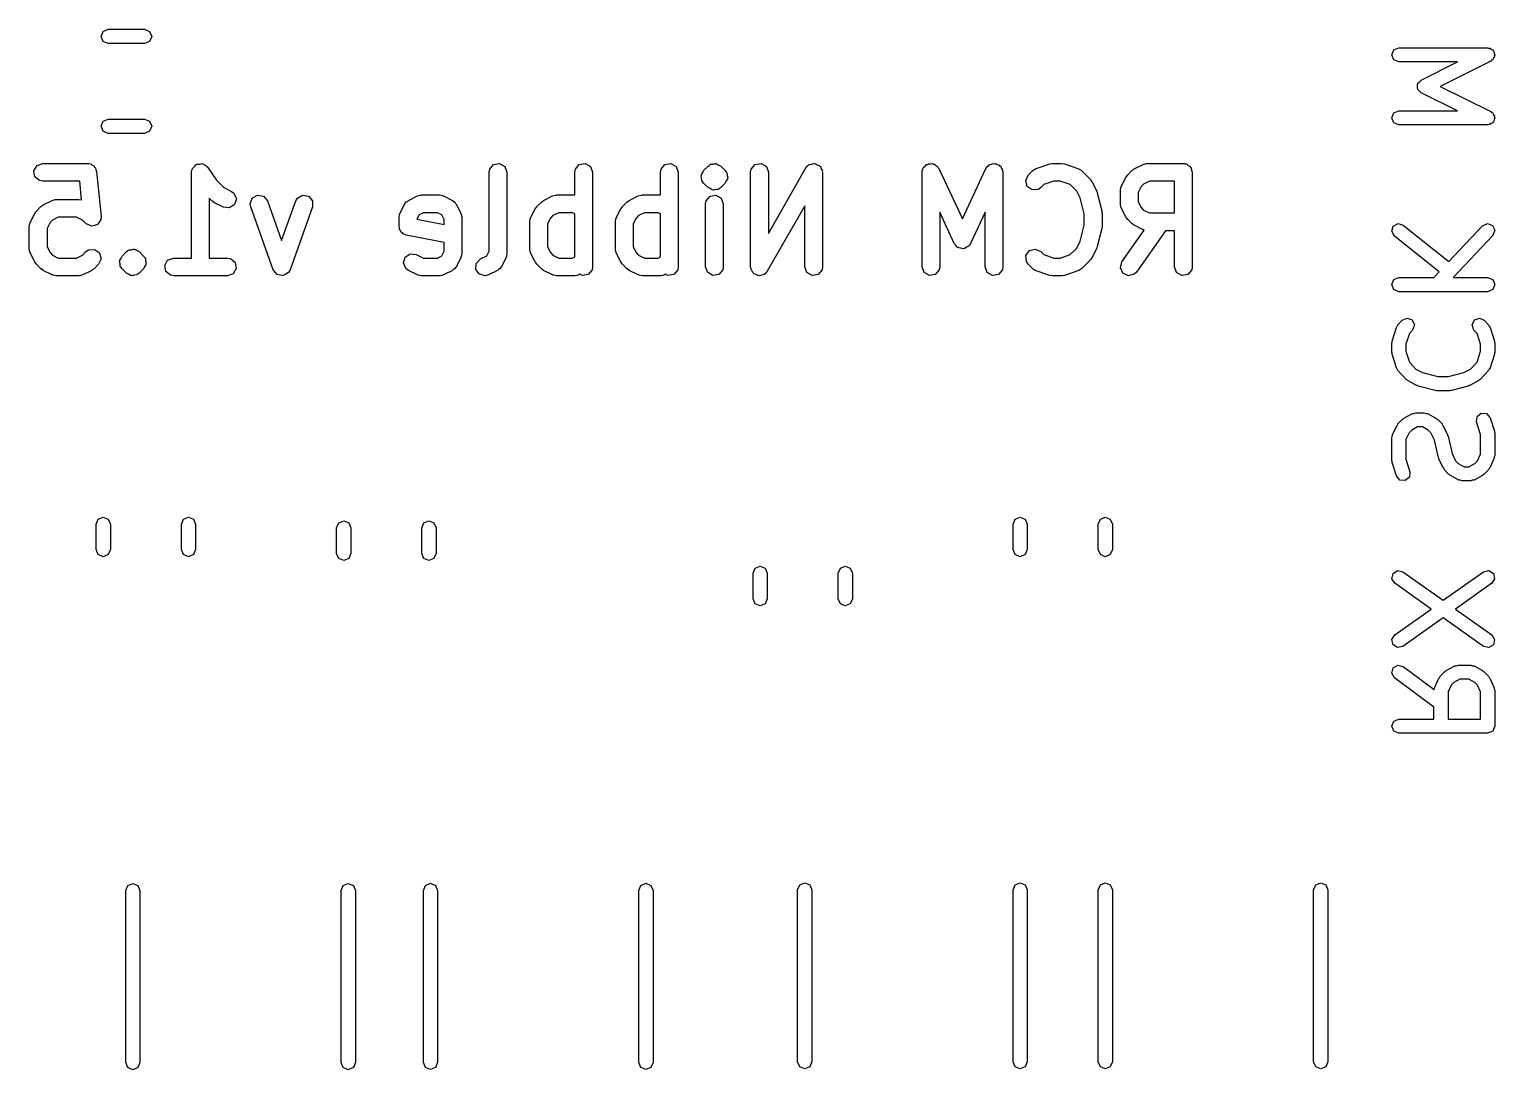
# Model space of a CAD drawing. Extents: x 128.4 to 153, y -58.4 to -34.5.
# Drawn here: x 140.66 to 153.04, y -55.78 to -46.98 of the extents above; entities that cross this region are included whole.
import ezdxf

# ---------------------------------------------------------------- set-up
doc = ezdxf.new("R2010")
doc.units = 0
doc.layers.add('BLACK', color=7, linetype='CONTINUOUS')

msp = doc.modelspace()

# ---------------------------------------------------------------- linework, layer by layer
at = {"layer": 'BLACK', "linetype": 'CONTINUOUS'}
for p, q in [((141.264, -47.0434), (141.282, -47.001)), ((141.282, -47.0858), (141.264, -47.0434)), ((141.282, -47.001), (141.324, -46.9834)), ((141.324, -46.9834), (141.632, -46.9834)), ((141.632, -46.9834), (141.674, -47.001)), ((141.674, -47.001), (141.692, -47.0434)), ((141.692, -47.0434), (141.674, -47.0858)), ((141.324, -47.1034), (141.282, -47.0858)), ((141.632, -47.1034), (141.324, -47.1034)), ((141.674, -47.0858), (141.632, -47.1034)), ((152.17, -47.1992), (152.188, -47.1568)), ((152.188, -47.1568), (152.23, -47.1392)), ((152.23, -47.1392), (152.98, -47.1392)), ((152.98, -47.1392), (152.989, -47.143)), ((152.989, -47.143), (152.999, -47.1423)), ((152.999, -47.1423), (153.01, -47.1515)), ((153.01, -47.1515), (153.023, -47.1568)), ((153.023, -47.1568), (153.026, -47.166)), ((153.026, -47.166), (153.034, -47.1725)), ((153.034, -47.1725), (153.035, -47.1864)), ((152.188, -47.2416), (152.17, -47.1992)), ((152.23, -47.2592), (152.188, -47.2416)), ((152.725, -47.2592), (152.23, -47.2592)), ((152.418, -47.4122), (152.725, -47.2592)), ((153.007, -47.2529), (152.579, -47.4659)), ((153.013, -47.2454), (153.007, -47.2529)), ((153.023, -47.2416), (153.013, -47.2454)), ((153.028, -47.2288), (153.023, -47.2416)), ((153.037, -47.2183), (153.028, -47.2288)), ((153.035, -47.1864), (153.04, -47.1992)), ((153.04, -47.1992), (153.036, -47.2084)), ((153.036, -47.2084), (153.037, -47.2183)), ((152.405, -47.4266), (152.418, -47.4122)), ((152.388, -47.4468), (152.39, -47.4435)), ((152.389, -47.4659), (152.388, -47.4468)), ((152.388, -47.485), (152.389, -47.4659)), ((152.39, -47.4883), (152.388, -47.485)), ((152.39, -47.4435), (152.391, -47.4391)), ((152.391, -47.4926), (152.39, -47.4883)), ((152.391, -47.4391), (152.405, -47.4266)), ((152.405, -47.5052), (152.391, -47.4926)), ((152.418, -47.5196), (152.405, -47.5052)), ((152.725, -47.6725), (152.418, -47.5196)), ((152.579, -47.4659), (153.007, -47.6788)), ((141.264, -47.8034), (141.282, -47.761)), ((141.282, -47.761), (141.324, -47.7434)), ((141.324, -47.7434), (141.632, -47.7434)), ((141.632, -47.7434), (141.674, -47.761)), ((141.674, -47.761), (141.692, -47.8034)), ((152.17, -47.7325), (152.188, -47.6901)), ((152.188, -47.775), (152.17, -47.7325)), ((152.188, -47.6901), (152.23, -47.6725)), ((152.23, -47.7925), (152.188, -47.775)), ((152.23, -47.6725), (152.725, -47.6725)), ((152.98, -47.7925), (152.23, -47.7925)), ((152.989, -47.7887), (152.98, -47.7925)), ((152.999, -47.7894), (152.989, -47.7887)), ((153.01, -47.7803), (152.999, -47.7894)), ((153.007, -47.6788), (153.013, -47.6863)), ((153.023, -47.775), (153.01, -47.7803)), ((153.013, -47.6863), (153.023, -47.6901)), ((153.023, -47.6901), (153.028, -47.703)), ((153.026, -47.7658), (153.023, -47.775)), ((153.034, -47.7593), (153.026, -47.7658)), ((153.028, -47.703), (153.037, -47.7135)), ((153.035, -47.7454), (153.034, -47.7593)), ((153.04, -47.7325), (153.035, -47.7454)), ((153.037, -47.7135), (153.036, -47.7234)), ((153.036, -47.7234), (153.04, -47.7325)), ((141.282, -47.8458), (141.264, -47.8034)), ((141.324, -47.8634), (141.282, -47.8458)), ((141.632, -47.8634), (141.324, -47.8634)), ((141.674, -47.8458), (141.632, -47.8634)), ((141.692, -47.8034), (141.674, -47.8458)), ((140.697, -48.1795), (140.723, -48.135)), ((140.723, -48.135), (140.771, -48.1175)), ((140.771, -48.1175), (141.152, -48.1175)), ((141.152, -48.1175), (141.156, -48.1182)), ((141.156, -48.1182), (141.158, -48.1177)), ((141.158, -48.1177), (141.16, -48.119)), ((141.16, -48.119), (141.178, -48.122)), ((141.178, -48.122), (141.19, -48.1323)), ((141.19, -48.1323), (141.204, -48.1388)), ((141.204, -48.1388), (141.209, -48.1483)), ((141.209, -48.1483), (141.217, -48.155)), ((141.217, -48.155), (141.22, -48.1707)), ((142.034, -48.1668), (142.037, -48.1635)), ((142.037, -48.1593), (142.053, -48.1442)), ((142.037, -48.1635), (142.037, -48.1593)), ((142.053, -48.1442), (142.067, -48.1275)), ((142.067, -48.1275), (142.071, -48.1268)), ((142.071, -48.1268), (142.074, -48.1238)), ((142.074, -48.1238), (142.096, -48.1224)), ((142.096, -48.1224), (142.117, -48.1186)), ((142.117, -48.1186), (142.121, -48.1208)), ((142.121, -48.1208), (142.125, -48.1205)), ((142.125, -48.1205), (142.143, -48.1334)), ((142.143, -48.1334), (142.162, -48.1443)), ((142.162, -48.1443), (142.163, -48.1483)), ((142.163, -48.1483), (142.167, -48.1509)), ((142.167, -48.1509), (142.239, -48.259)), ((144.548, -48.1668), (144.581, -48.1275)), ((144.581, -48.1275), (144.632, -48.1186)), ((144.632, -48.1186), (144.676, -48.1443)), ((144.676, -48.1443), (144.694, -48.1925)), ((145.272, -48.1668), (145.305, -48.1275)), ((145.305, -48.1275), (145.355, -48.1186)), ((145.355, -48.1186), (145.4, -48.1443)), ((145.4, -48.1443), (145.417, -48.1925)), ((145.996, -48.1668), (146.029, -48.1275)), ((146.029, -48.1275), (146.079, -48.1186)), ((146.079, -48.1186), (146.124, -48.1443)), ((146.124, -48.1443), (146.141, -48.1925)), ((146.356, -48.1776), (146.394, -48.1395)), ((146.394, -48.1395), (146.402, -48.1338)), ((146.402, -48.1338), (146.404, -48.1311)), ((146.404, -48.1311), (146.407, -48.1302)), ((146.407, -48.1302), (146.408, -48.1301)), ((146.408, -48.1301), (146.41, -48.1275)), ((146.41, -48.1275), (146.412, -48.1272)), ((146.412, -48.1272), (146.415, -48.1245)), ((146.415, -48.1245), (146.435, -48.1228)), ((146.435, -48.1228), (146.454, -48.1178)), ((146.454, -48.1178), (146.457, -48.1192)), ((146.457, -48.1192), (146.46, -48.1186)), ((146.46, -48.1186), (146.463, -48.1203)), ((146.463, -48.1203), (146.467, -48.1201)), ((146.467, -48.1201), (146.483, -48.1312)), ((146.483, -48.1312), (146.5, -48.1395)), ((146.5, -48.1395), (146.538, -48.1776)), ((146.758, -48.1668), (146.791, -48.1275)), ((146.791, -48.1275), (146.841, -48.1186)), ((146.841, -48.1186), (146.886, -48.1443)), ((146.886, -48.1443), (146.903, -48.1925)), ((146.903, -48.7101), (147.22, -48.1553)), ((147.22, -48.1553), (147.237, -48.1353)), ((147.237, -48.1353), (147.243, -48.1329)), ((147.243, -48.1329), (147.248, -48.1275)), ((147.248, -48.1275), (147.267, -48.1242)), ((147.267, -48.1242), (147.285, -48.1175)), ((147.285, -48.1175), (147.291, -48.1198)), ((147.291, -48.1198), (147.298, -48.1186)), ((147.298, -48.1186), (147.315, -48.1283)), ((147.315, -48.1283), (147.333, -48.1348)), ((147.333, -48.1348), (147.337, -48.1408)), ((147.337, -48.1408), (147.343, -48.1443)), ((147.343, -48.1443), (147.349, -48.1624)), ((147.349, -48.1624), (147.359, -48.1791)), ((148.205, -48.1668), (148.212, -48.1592)), ((148.212, -48.1592), (148.214, -48.1495)), ((148.214, -48.1495), (148.228, -48.1401)), ((148.228, -48.1401), (148.238, -48.1275)), ((148.238, -48.1275), (148.248, -48.1258)), ((148.248, -48.1258), (148.256, -48.1201)), ((148.256, -48.1201), (148.273, -48.1215)), ((148.273, -48.1215), (148.289, -48.1186)), ((148.289, -48.1186), (148.297, -48.1236)), ((148.297, -48.1236), (148.307, -48.1245)), ((148.307, -48.1245), (148.319, -48.1361)), ((148.319, -48.1361), (148.333, -48.1443)), ((148.333, -48.1443), (148.337, -48.1537)), ((148.337, -48.1537), (148.344, -48.1608)), ((148.344, -48.1608), (148.542, -48.5866)), ((148.542, -48.5866), (148.741, -48.1608)), ((148.741, -48.1608), (148.756, -48.1394)), ((148.756, -48.1394), (148.765, -48.1352)), ((148.765, -48.1352), (148.772, -48.1275)), ((148.772, -48.1275), (148.788, -48.1247)), ((148.788, -48.1247), (148.803, -48.1178)), ((148.803, -48.1178), (148.812, -48.1204)), ((148.812, -48.1204), (148.822, -48.1186)), ((148.822, -48.1186), (148.836, -48.1268)), ((148.836, -48.1268), (148.852, -48.1311)), ((148.852, -48.1311), (148.858, -48.1393)), ((148.858, -48.1393), (148.866, -48.1443)), ((148.866, -48.1443), (148.872, -48.1597)), ((148.872, -48.1597), (148.881, -48.1731)), ((149.137, -48.1776), (149.158, -48.1626)), ((149.158, -48.1626), (149.163, -48.1622)), ((149.163, -48.1622), (149.166, -48.1594)), ((149.166, -48.1594), (149.281, -48.1213)), ((149.281, -48.1213), (149.303, -48.1181)), ((149.303, -48.1181), (149.304, -48.1175)), ((149.304, -48.1175), (149.38, -48.1175)), ((149.38, -48.1175), (149.403, -48.1214)), ((149.403, -48.1214), (149.404, -48.1213)), ((149.404, -48.1213), (149.518, -48.1594)), ((149.518, -48.1594), (149.541, -48.1718)), ((149.975, -48.1776), (149.993, -48.1647)), ((149.993, -48.1647), (149.995, -48.1635)), ((149.995, -48.1635), (150.071, -48.1254)), ((150.071, -48.1254), (150.096, -48.118)), ((150.096, -48.118), (150.1, -48.119)), ((150.1, -48.119), (150.104, -48.1175)), ((150.104, -48.1175), (150.409, -48.1175)), ((150.409, -48.1175), (150.419, -48.1192)), ((150.419, -48.1192), (150.422, -48.1186)), ((150.422, -48.1186), (150.425, -48.1203)), ((150.425, -48.1203), (150.435, -48.122)), ((150.435, -48.122), (150.45, -48.1345)), ((150.45, -48.1345), (150.466, -48.1443)), ((150.466, -48.1443), (150.469, -48.1506)), ((150.469, -48.1506), (150.474, -48.155)), ((150.474, -48.155), (150.477, -48.1742)), ((140.706, -48.23), (140.697, -48.1795)), ((140.745, -48.263), (140.706, -48.23)), ((140.771, -48.2675), (140.745, -48.263)), ((141.084, -48.2675), (140.771, -48.2675)), ((141.1, -48.4265), (141.084, -48.2675)), ((141.22, -48.1707), (141.227, -48.185)), ((141.227, -48.185), (141.265, -48.566)), ((142.029, -48.1925), (142.034, -48.1668)), ((142.029, -48.9175), (142.029, -48.1925)), ((142.239, -48.259), (142.301, -48.3213)), ((144.544, -48.1925), (144.548, -48.1668)), ((144.544, -48.8605), (144.544, -48.1925)), ((144.694, -48.1925), (144.694, -48.8782)), ((145.267, -48.1925), (145.272, -48.1668)), ((145.267, -48.3844), (145.267, -48.1925)), ((145.417, -48.1925), (145.417, -48.9925)), ((145.991, -48.1925), (145.996, -48.1668)), ((145.991, -48.3844), (145.991, -48.1925)), ((146.141, -48.1925), (146.141, -48.9925)), ((146.334, -48.2241), (146.337, -48.2179)), ((146.339, -48.2429), (146.334, -48.2241)), ((146.337, -48.2112), (146.348, -48.1952)), ((146.337, -48.2179), (146.337, -48.2112)), ((146.341, -48.2623), (146.339, -48.2429)), ((146.347, -48.2704), (146.341, -48.2623)), ((146.348, -48.2736), (146.347, -48.2704)), ((146.348, -48.1952), (146.356, -48.1776)), ((146.35, -48.2755), (146.348, -48.2736)), ((146.356, -48.2836), (146.35, -48.2755)), ((146.394, -48.3217), (146.356, -48.2836)), ((146.538, -48.2836), (146.5, -48.3217)), ((146.538, -48.1776), (146.544, -48.1857)), ((146.546, -48.266), (146.538, -48.2836)), ((146.544, -48.1857), (146.547, -48.1876)), ((146.558, -48.25), (146.546, -48.266)), ((146.547, -48.1876), (146.548, -48.1908)), ((146.548, -48.1908), (146.553, -48.1989)), ((146.553, -48.1989), (146.555, -48.2183)), ((146.555, -48.2183), (146.56, -48.2371)), ((146.56, -48.2371), (146.557, -48.2433)), ((146.557, -48.2433), (146.558, -48.25)), ((146.753, -48.1925), (146.758, -48.1668)), ((146.753, -48.9925), (146.753, -48.1925)), ((146.903, -48.1925), (146.903, -48.7101)), ((147.359, -48.1791), (147.358, -48.186)), ((147.358, -48.186), (147.36, -48.1925)), ((147.36, -48.1925), (147.36, -48.9925)), ((148.201, -48.1925), (148.205, -48.1668)), ((148.201, -48.9925), (148.201, -48.1925)), ((148.881, -48.1731), (148.881, -48.1831)), ((148.881, -48.1831), (148.884, -48.1925)), ((148.884, -48.1925), (148.884, -48.9925)), ((149.077, -48.2621), (149.099, -48.2157)), ((149.09, -48.3117), (149.077, -48.2621)), ((149.099, -48.2157), (149.137, -48.1776)), ((149.316, -48.2675), (149.231, -48.2961)), ((149.368, -48.2675), (149.316, -48.2675)), ((149.454, -48.2961), (149.368, -48.2675)), ((149.541, -48.1718), (149.544, -48.1757)), ((149.544, -48.1757), (149.548, -48.1776)), ((149.548, -48.1776), (149.624, -48.2537)), ((149.624, -48.2537), (149.637, -48.2721)), ((149.637, -48.2721), (149.638, -48.2732)), ((149.638, -48.2732), (149.676, -48.3494)), ((149.885, -48.3113), (149.923, -48.2351)), ((149.923, -48.2351), (149.936, -48.2171)), ((149.936, -48.2171), (149.937, -48.2157)), ((149.937, -48.2157), (149.975, -48.1776)), ((150.122, -48.2675), (150.073, -48.2922)), ((150.334, -48.2675), (150.122, -48.2675)), ((150.334, -48.5365), (150.334, -48.2675)), ((150.477, -48.1742), (150.484, -48.1925)), ((150.484, -48.1925), (150.484, -48.9925)), ((142.204, -48.436), (142.179, -48.4117)), ((142.179, -48.4117), (142.179, -48.9175)), ((142.301, -48.3213), (142.366, -48.354)), ((142.366, -48.354), (142.387, -48.3695)), ((142.387, -48.3695), (142.408, -48.4166)), ((142.525, -48.4587), (142.542, -48.4106)), ((142.542, -48.4106), (142.587, -48.3852)), ((142.587, -48.3852), (142.637, -48.3944)), ((142.637, -48.3944), (142.67, -48.4339)), ((142.91, -48.4339), (142.923, -48.4113)), ((142.923, -48.4113), (142.967, -48.3854)), ((142.967, -48.3854), (143.018, -48.394)), ((143.018, -48.394), (143.051, -48.4331)), ((143.861, -48.4302), (143.937, -48.3921)), ((143.937, -48.3921), (143.962, -48.3847)), ((143.962, -48.3847), (143.967, -48.3857)), ((143.967, -48.3857), (143.971, -48.3842)), ((143.971, -48.3842), (144.123, -48.3842)), ((144.123, -48.3842), (144.149, -48.3887)), ((144.149, -48.3887), (144.152, -48.3916)), ((144.152, -48.3916), (144.157, -48.3921)), ((144.157, -48.3921), (144.233, -48.4302)), ((145.004, -48.4302), (145.08, -48.3921)), ((145.08, -48.3921), (145.105, -48.3847)), ((145.105, -48.3847), (145.11, -48.3857)), ((145.11, -48.3857), (145.114, -48.3842)), ((145.114, -48.3842), (145.266, -48.3842)), ((145.266, -48.3842), (145.267, -48.3844)), ((145.728, -48.4302), (145.804, -48.3921)), ((145.804, -48.3921), (145.829, -48.3847)), ((145.829, -48.3847), (145.833, -48.3857)), ((145.833, -48.3857), (145.838, -48.3842)), ((145.838, -48.3842), (145.99, -48.3842)), ((145.99, -48.3842), (145.991, -48.3844)), ((146.377, -48.4335), (146.41, -48.3942)), ((146.412, -48.33), (146.394, -48.3217)), ((146.41, -48.3942), (146.46, -48.3853)), ((146.428, -48.3411), (146.412, -48.33)), ((146.431, -48.3408), (146.428, -48.3411)), ((146.434, -48.3425), (146.431, -48.3408)), ((146.437, -48.3419), (146.434, -48.3425)), ((146.441, -48.3434), (146.437, -48.3419)), ((146.459, -48.3384), (146.441, -48.3434)), ((146.479, -48.3367), (146.459, -48.3384)), ((146.46, -48.3853), (146.505, -48.411)), ((146.483, -48.334), (146.479, -48.3367)), ((146.485, -48.3336), (146.483, -48.334)), ((146.487, -48.3311), (146.485, -48.3336)), ((146.49, -48.3301), (146.487, -48.331)), ((146.487, -48.331), (146.487, -48.3311)), ((146.492, -48.3274), (146.49, -48.3301)), ((146.5, -48.3217), (146.492, -48.3274)), ((146.505, -48.411), (146.522, -48.4592)), ((149.132, -48.3411), (149.09, -48.3117)), ((149.184, -48.3367), (149.132, -48.3411)), ((149.205, -48.3217), (149.184, -48.3367)), ((149.231, -48.2961), (149.205, -48.3217)), ((149.509, -48.3512), (149.454, -48.2961)), ((149.538, -48.4091), (149.509, -48.3512)), ((149.572, -48.5446), (149.538, -48.4091)), ((149.676, -48.3494), (149.68, -48.3618)), ((149.68, -48.3618), (149.682, -48.3648)), ((149.682, -48.3648), (149.72, -48.5172)), ((149.877, -48.3449), (149.881, -48.3192)), ((149.877, -48.4592), (149.877, -48.3449)), ((149.881, -48.3192), (149.884, -48.3158)), ((149.884, -48.3158), (149.885, -48.3113)), ((150.052, -48.3131), (150.027, -48.3626)), ((150.027, -48.3626), (150.027, -48.4415)), ((150.073, -48.2922), (150.052, -48.3131)), ((140.704, -48.5399), (140.717, -48.5219)), ((140.717, -48.5219), (140.718, -48.5204)), ((140.718, -48.5204), (140.756, -48.4823)), ((140.756, -48.4823), (140.774, -48.4695)), ((140.774, -48.4695), (140.775, -48.4683)), ((140.775, -48.4683), (140.852, -48.4302)), ((140.852, -48.4302), (140.877, -48.4227)), ((140.877, -48.4227), (140.881, -48.4238)), ((140.881, -48.4238), (140.885, -48.4223)), ((140.885, -48.4223), (141.076, -48.4223)), ((141.076, -48.4223), (141.1, -48.4265)), ((142.205, -48.4367), (142.204, -48.436)), ((142.223, -48.4501), (142.205, -48.4367)), ((142.299, -48.4881), (142.223, -48.4501)), ((142.35, -48.494), (142.299, -48.4881)), ((142.393, -48.4657), (142.35, -48.494)), ((142.408, -48.4166), (142.393, -48.4657)), ((142.529, -48.4844), (142.525, -48.4587)), ((142.719, -49.0177), (142.529, -48.4844)), ((142.67, -48.4339), (142.79, -48.7695)), ((142.79, -48.7695), (142.91, -48.4339)), ((143.051, -48.4844), (142.861, -49.0177)), ((143.051, -48.4331), (143.051, -48.4844)), ((143.79, -48.5399), (143.828, -48.4637)), ((143.828, -48.4637), (143.843, -48.4428)), ((143.843, -48.4428), (143.853, -48.4383)), ((143.853, -48.4383), (143.861, -48.4302)), ((143.989, -48.5342), (143.951, -48.5532)), ((144.106, -48.5342), (143.989, -48.5342)), ((144.144, -48.5532), (144.106, -48.5342)), ((144.233, -48.4302), (144.254, -48.4457)), ((144.254, -48.4457), (144.258, -48.456)), ((144.258, -48.456), (144.267, -48.4637)), ((144.267, -48.4637), (144.305, -48.5399)), ((144.894, -48.578), (144.932, -48.5018)), ((144.932, -48.5018), (144.946, -48.4838)), ((144.946, -48.4823), (144.985, -48.4442)), ((144.946, -48.4838), (144.946, -48.4823)), ((144.985, -48.4442), (145.003, -48.4314)), ((145.003, -48.4314), (145.004, -48.4302)), ((145.132, -48.5342), (145.082, -48.5589)), ((145.248, -48.5342), (145.132, -48.5342)), ((145.267, -48.5436), (145.248, -48.5342)), ((145.618, -48.578), (145.656, -48.5018)), ((145.656, -48.5018), (145.67, -48.4838)), ((145.67, -48.4823), (145.708, -48.4442)), ((145.67, -48.4838), (145.67, -48.4823)), ((145.708, -48.4442), (145.727, -48.4314)), ((145.727, -48.4314), (145.728, -48.4302)), ((145.855, -48.5342), (145.806, -48.5589)), ((145.972, -48.5342), (145.855, -48.5342)), ((145.991, -48.5436), (145.972, -48.5342)), ((146.372, -48.4592), (146.377, -48.4335)), ((146.372, -48.9925), (146.372, -48.4592)), ((146.522, -48.4592), (146.522, -48.9925)), ((147.21, -48.4749), (146.893, -49.0297)), ((147.21, -48.9925), (147.21, -48.4749)), ((148.474, -48.7956), (148.351, -48.5306)), ((148.351, -48.5306), (148.351, -48.9925)), ((148.734, -48.5306), (148.61, -48.7956)), ((148.734, -48.9925), (148.734, -48.5306)), ((149.72, -48.5172), (149.721, -48.5321)), ((149.721, -48.5321), (149.722, -48.5354)), ((149.722, -48.5354), (149.722, -48.6496)), ((149.878, -48.4634), (149.877, -48.4592)), ((149.877, -48.4677), (149.878, -48.4634)), ((149.885, -48.4927), (149.877, -48.4677)), ((149.923, -48.5689), (149.885, -48.4927)), ((150.027, -48.4415), (150.052, -48.4909)), ((150.052, -48.4909), (150.073, -48.5118)), ((150.073, -48.5118), (150.122, -48.5365)), ((150.122, -48.5365), (150.334, -48.5365)), ((140.658, -48.6496), (140.662, -48.624)), ((140.658, -48.8401), (140.658, -48.6496)), ((140.662, -48.624), (140.665, -48.6205)), ((140.665, -48.6205), (140.666, -48.6161)), ((140.666, -48.6161), (140.704, -48.5399)), ((140.833, -48.6179), (140.808, -48.6673)), ((140.853, -48.597), (140.833, -48.6179)), ((140.903, -48.5723), (140.853, -48.597)), ((141.058, -48.5723), (140.903, -48.5723)), ((141.107, -48.597), (141.058, -48.5723)), ((141.137, -48.6265), (141.107, -48.597)), ((141.137, -48.6267), (141.137, -48.6265)), ((141.138, -48.6271), (141.137, -48.6267)), ((141.161, -48.6375), (141.138, -48.6271)), ((141.183, -48.6482), (141.161, -48.6375)), ((141.184, -48.648), (141.183, -48.6482)), ((141.209, -48.6414), (141.184, -48.6482)), ((141.184, -48.6482), (141.184, -48.648)), ((141.233, -48.6349), (141.209, -48.6414)), ((141.234, -48.6343), (141.233, -48.6345)), ((141.233, -48.6345), (141.233, -48.6349)), ((141.248, -48.6135), (141.234, -48.6343)), ((141.262, -48.5929), (141.248, -48.6135)), ((141.263, -48.592), (141.262, -48.5924)), ((141.262, -48.5924), (141.262, -48.5929)), ((141.265, -48.566), (141.263, -48.592)), ((143.782, -48.5734), (143.786, -48.5478)), ((143.782, -48.6496), (143.782, -48.5734)), ((143.786, -48.6613), (143.782, -48.6496)), ((143.786, -48.5478), (143.789, -48.5444)), ((143.789, -48.5444), (143.79, -48.5399)), ((143.951, -48.5532), (143.933, -48.5884)), ((143.933, -48.5884), (144.163, -48.6343)), ((144.163, -48.5912), (144.144, -48.5532)), ((144.163, -48.6343), (144.163, -48.5912)), ((144.305, -48.5399), (144.312, -48.5649)), ((144.312, -48.5649), (144.311, -48.5692)), ((144.311, -48.5692), (144.313, -48.5734)), ((144.313, -48.5734), (144.313, -48.8782)), ((144.886, -48.6115), (144.891, -48.5859)), ((144.886, -48.8401), (144.886, -48.6115)), ((144.891, -48.5859), (144.894, -48.5825)), ((144.894, -48.5825), (144.894, -48.578)), ((145.061, -48.5798), (145.036, -48.6292)), ((145.036, -48.6292), (145.036, -48.8224)), ((145.082, -48.5589), (145.061, -48.5798)), ((145.267, -48.908), (145.267, -48.5436)), ((145.61, -48.6115), (145.615, -48.5859)), ((145.61, -48.8401), (145.61, -48.6115)), ((145.615, -48.5859), (145.618, -48.5825)), ((145.618, -48.5825), (145.618, -48.578)), ((145.785, -48.5798), (145.76, -48.6292)), ((145.76, -48.6292), (145.76, -48.8224)), ((145.806, -48.5589), (145.785, -48.5798)), ((145.991, -48.908), (145.991, -48.5436)), ((149.538, -48.7758), (149.572, -48.6404)), ((149.572, -48.6404), (149.572, -48.5446)), ((149.722, -48.6496), (149.72, -48.6644)), ((149.924, -48.57), (149.923, -48.5689)), ((149.937, -48.5884), (149.924, -48.57)), ((149.975, -48.6265), (149.937, -48.5884)), ((149.977, -48.6272), (149.975, -48.6265)), ((149.995, -48.6405), (149.977, -48.6272)), ((150.071, -48.6786), (149.995, -48.6405)), ((152.17, -48.6915), (152.183, -48.6474)), ((152.183, -48.6474), (152.223, -48.6253)), ((152.223, -48.6253), (152.268, -48.6381)), ((152.268, -48.6381), (152.653, -48.9463)), ((152.653, -48.9463), (152.936, -48.6439)), ((152.936, -48.6439), (152.978, -48.625)), ((152.978, -48.625), (153.021, -48.6412)), ((153.021, -48.6412), (153.04, -48.683)), ((140.808, -48.6673), (140.808, -48.8224)), ((143.786, -48.6737), (143.786, -48.6613)), ((143.794, -48.6846), (143.786, -48.6737)), ((143.799, -48.6978), (143.794, -48.6846)), ((143.81, -48.704), (143.799, -48.6978)), ((143.818, -48.7137), (143.81, -48.704)), ((143.842, -48.7232), (143.818, -48.7137)), ((144.163, -48.7873), (143.842, -48.7232)), ((149.509, -48.8338), (149.538, -48.7758)), ((149.72, -48.6678), (149.682, -48.8202)), ((149.72, -48.6644), (149.72, -48.6678)), ((149.89, -48.9495), (150.078, -48.6815)), ((150.258, -48.6865), (150.013, -49.0355)), ((150.075, -48.6791), (150.071, -48.6786)), ((150.078, -48.6815), (150.075, -48.6791)), ((150.334, -48.6865), (150.258, -48.6865)), ((150.334, -48.9925), (150.334, -48.6865)), ((152.193, -48.7318), (152.17, -48.6915)), ((152.571, -49.0341), (152.193, -48.7318)), ((153.024, -48.726), (152.69, -49.0821)), ((153.04, -48.683), (153.024, -48.726)), ((140.659, -48.8443), (140.658, -48.8401)), ((140.658, -48.8487), (140.659, -48.8443)), ((140.666, -48.8737), (140.658, -48.8487)), ((140.704, -48.9498), (140.666, -48.8737)), ((140.808, -48.8224), (140.833, -48.8719)), ((140.833, -48.8719), (140.853, -48.8928)), ((140.853, -48.8928), (140.903, -48.9175)), ((141.058, -48.9175), (141.107, -48.8928)), ((141.107, -48.8928), (141.137, -48.8633)), ((141.137, -48.8633), (141.158, -48.8483)), ((141.158, -48.8483), (141.209, -48.8439)), ((141.209, -48.8439), (141.251, -48.8733)), ((141.251, -48.8733), (141.265, -48.9228)), ((141.433, -48.919), (141.442, -48.9014)), ((141.442, -48.9014), (141.48, -48.8633)), ((141.48, -48.8633), (141.488, -48.8576)), ((141.488, -48.8576), (141.49, -48.8549)), ((141.49, -48.8549), (141.493, -48.854)), ((141.493, -48.8539), (141.495, -48.8514)), ((141.493, -48.854), (141.493, -48.8539)), ((141.495, -48.8514), (141.497, -48.851)), ((141.497, -48.851), (141.501, -48.8483)), ((141.501, -48.8483), (141.521, -48.8466)), ((141.521, -48.8466), (141.539, -48.8416)), ((141.539, -48.8416), (141.542, -48.843)), ((141.542, -48.843), (141.546, -48.8424)), ((141.546, -48.8424), (141.549, -48.8442)), ((141.549, -48.8442), (141.552, -48.8439)), ((141.552, -48.8439), (141.568, -48.855)), ((141.568, -48.855), (141.586, -48.8633)), ((141.586, -48.8633), (141.624, -48.9014)), ((141.624, -48.9014), (141.63, -48.9095)), ((143.835, -48.9097), (143.877, -48.8815)), ((143.877, -48.8815), (143.928, -48.8873)), ((143.928, -48.8873), (143.989, -48.9175)), ((144.106, -48.9175), (144.144, -48.8985)), ((144.144, -48.8985), (144.163, -48.8605)), ((144.163, -48.8605), (144.163, -48.7873)), ((144.308, -48.9039), (144.305, -48.9073)), ((144.305, -48.9073), (144.305, -48.9118)), ((144.313, -48.8782), (144.308, -48.9039)), ((144.471, -48.9254), (144.525, -48.8985)), ((144.525, -48.8985), (144.544, -48.8605)), ((144.689, -48.9039), (144.686, -48.9073)), ((144.686, -48.9073), (144.686, -48.9117)), ((144.694, -48.8782), (144.689, -48.9039)), ((144.888, -48.8443), (144.886, -48.8401)), ((144.887, -48.8487), (144.888, -48.8443)), ((144.894, -48.8737), (144.887, -48.8487)), ((144.932, -48.9498), (144.894, -48.8737)), ((145.036, -48.8224), (145.061, -48.8719)), ((145.061, -48.8719), (145.082, -48.8928)), ((145.082, -48.8928), (145.132, -48.9175)), ((145.248, -48.9175), (145.267, -48.908)), ((145.612, -48.8443), (145.61, -48.8401)), ((145.611, -48.8487), (145.612, -48.8443)), ((145.618, -48.8737), (145.611, -48.8487)), ((145.656, -48.9498), (145.618, -48.8737)), ((145.76, -48.8224), (145.785, -48.8719)), ((145.785, -48.8719), (145.806, -48.8928)), ((145.806, -48.8928), (145.855, -48.9175)), ((145.972, -48.9175), (145.991, -48.908)), ((148.488, -48.8094), (148.474, -48.7956)), ((148.499, -48.8253), (148.488, -48.8094)), ((148.506, -48.8271), (148.499, -48.8253)), ((148.511, -48.8319), (148.506, -48.8271)), ((148.53, -48.8336), (148.511, -48.8319)), ((148.549, -48.8386), (148.53, -48.8336)), ((148.555, -48.8358), (148.549, -48.8386)), ((148.562, -48.8364), (148.555, -48.8358)), ((148.578, -48.8252), (148.562, -48.8364)), ((148.595, -48.817), (148.578, -48.8252)), ((148.601, -48.8088), (148.595, -48.817)), ((148.604, -48.8069), (148.601, -48.8088)), ((148.605, -48.8037), (148.604, -48.8069)), ((148.61, -48.7956), (148.605, -48.8037)), ((149.079, -48.8969), (149.109, -48.8549)), ((149.084, -48.948), (149.079, -48.8969)), ((149.109, -48.8549), (149.158, -48.8416)), ((149.158, -48.8416), (149.205, -48.8633)), ((149.205, -48.8633), (149.231, -48.8888)), ((149.231, -48.8888), (149.316, -48.9175)), ((149.368, -48.9175), (149.454, -48.8888)), ((149.454, -48.8888), (149.509, -48.8338)), ((149.676, -48.8356), (149.638, -48.9117)), ((149.677, -48.832), (149.676, -48.8356)), ((149.682, -48.8202), (149.677, -48.832)), ((140.705, -48.951), (140.704, -48.9498)), ((140.718, -48.9693), (140.705, -48.951)), ((140.756, -49.0074), (140.718, -48.9693)), ((140.757, -49.0081), (140.756, -49.0074)), ((140.775, -49.0215), (140.757, -49.0081)), ((140.852, -49.0596), (140.775, -49.0215)), ((140.903, -48.9175), (141.058, -48.9175)), ((141.185, -49.0215), (141.109, -49.0596)), ((141.187, -49.0203), (141.185, -49.0215)), ((141.205, -49.0074), (141.187, -49.0203)), ((141.243, -48.9693), (141.205, -49.0074)), ((141.265, -48.9228), (141.243, -48.9693)), ((141.42, -48.9479), (141.423, -48.9417)), ((141.425, -48.9667), (141.42, -48.9479)), ((141.422, -48.935), (141.433, -48.919)), ((141.423, -48.9417), (141.422, -48.935)), ((141.427, -48.9861), (141.425, -48.9667)), ((141.432, -48.9942), (141.427, -48.9861)), ((141.433, -48.9974), (141.432, -48.9942)), ((141.436, -48.9993), (141.433, -48.9974)), ((141.442, -49.0074), (141.436, -48.9993)), ((141.48, -49.0455), (141.442, -49.0074)), ((141.624, -49.0074), (141.586, -49.0455)), ((141.632, -48.9898), (141.624, -49.0074)), ((141.63, -48.9095), (141.632, -48.9114)), ((141.632, -48.9114), (141.633, -48.9146)), ((141.643, -48.9738), (141.632, -48.9898)), ((141.633, -48.9146), (141.639, -48.9227)), ((141.639, -48.9227), (141.641, -48.9421)), ((141.641, -48.9421), (141.646, -48.9609)), ((141.646, -48.9609), (141.643, -48.9671)), ((141.643, -48.9671), (141.643, -48.9738)), ((141.802, -48.9795), (141.827, -48.935)), ((141.811, -49.03), (141.802, -48.9795)), ((141.85, -49.063), (141.811, -49.03)), ((141.827, -48.935), (141.876, -48.9175)), ((141.876, -48.9175), (142.029, -48.9175)), ((142.179, -48.9175), (142.333, -48.9175)), ((142.333, -48.9175), (142.358, -48.922)), ((142.358, -48.922), (142.398, -48.955)), ((142.407, -49.0055), (142.381, -49.0499)), ((142.398, -48.955), (142.407, -49.0055)), ((142.72, -49.0181), (142.719, -49.0177)), ((142.72, -49.0186), (142.72, -49.0181)), ((142.736, -49.0378), (142.72, -49.0186)), ((142.861, -49.0177), (142.848, -49.0404)), ((143.82, -48.9589), (143.835, -48.9097)), ((143.84, -49.006), (143.82, -48.9589)), ((143.861, -49.0215), (143.84, -49.006)), ((143.937, -49.0596), (143.861, -49.0215)), ((143.989, -48.9175), (144.106, -48.9175)), ((144.233, -49.0215), (144.157, -49.0596)), ((144.241, -49.0133), (144.233, -49.0215)), ((144.251, -49.0089), (144.241, -49.0133)), ((144.267, -48.9879), (144.251, -49.0089)), ((144.305, -48.9118), (144.267, -48.9879)), ((144.432, -49.0139), (144.435, -48.9627)), ((144.463, -49.0551), (144.432, -49.0139)), ((144.435, -48.9627), (144.471, -48.9254)), ((144.614, -49.0215), (144.538, -49.0596)), ((144.622, -49.0133), (144.614, -49.0215)), ((144.632, -49.0089), (144.622, -49.0133)), ((144.648, -48.9879), (144.632, -49.0089)), ((144.686, -48.9117), (144.648, -48.9879)), ((144.934, -48.951), (144.932, -48.9498)), ((144.946, -48.9693), (144.934, -48.951)), ((144.985, -49.0074), (144.946, -48.9693)), ((144.986, -49.0081), (144.985, -49.0074)), ((145.004, -49.0215), (144.986, -49.0081)), ((145.08, -49.0596), (145.004, -49.0215)), ((145.132, -48.9175), (145.248, -48.9175)), ((145.413, -49.0181), (145.38, -49.0574)), ((145.417, -48.9925), (145.413, -49.0181)), ((145.657, -48.951), (145.656, -48.9498)), ((145.67, -48.9693), (145.657, -48.951)), ((145.708, -49.0074), (145.67, -48.9693)), ((145.71, -49.0081), (145.708, -49.0074)), ((145.728, -49.0215), (145.71, -49.0081)), ((145.804, -49.0596), (145.728, -49.0215)), ((145.855, -48.9175), (145.972, -48.9175)), ((146.137, -49.0181), (146.104, -49.0574)), ((146.141, -48.9925), (146.137, -49.0181)), ((146.39, -49.0407), (146.372, -48.9925)), ((146.518, -49.0181), (146.485, -49.0574)), ((146.522, -48.9925), (146.518, -49.0181)), ((146.755, -48.999), (146.753, -48.9925)), ((146.754, -49.0058), (146.755, -48.999)), ((146.764, -49.0225), (146.754, -49.0058)), ((146.771, -49.0407), (146.764, -49.0225)), ((146.893, -49.0297), (146.877, -49.0497)), ((147.228, -49.0407), (147.21, -48.9925)), ((147.356, -49.0181), (147.323, -49.0574)), ((147.36, -48.9925), (147.356, -49.0181)), ((148.218, -49.0407), (148.201, -48.9925)), ((148.346, -49.0181), (148.313, -49.0574)), ((148.351, -48.9925), (148.346, -49.0181)), ((148.752, -49.0407), (148.734, -48.9925)), ((148.88, -49.0181), (148.847, -49.0574)), ((148.884, -48.9925), (148.88, -49.0181)), ((149.099, -48.9693), (149.084, -48.948)), ((149.137, -49.0074), (149.099, -48.9693)), ((149.141, -49.0093), (149.137, -49.0074)), ((149.143, -49.0131), (149.141, -49.0093)), ((149.166, -49.0256), (149.143, -49.0131)), ((149.281, -49.0636), (149.166, -49.0256)), ((149.316, -48.9175), (149.368, -48.9175)), ((149.518, -49.0256), (149.404, -49.0636)), ((149.522, -49.0228), (149.518, -49.0256)), ((149.526, -49.0224), (149.522, -49.0228)), ((149.548, -49.0074), (149.526, -49.0224)), ((149.624, -48.9312), (149.548, -49.0074)), ((149.625, -48.9298), (149.624, -48.9312)), ((149.638, -48.9117), (149.625, -48.9298)), ((149.877, -48.999), (149.89, -48.9495)), ((149.899, -49.0455), (149.877, -48.999)), ((150.352, -49.0407), (150.334, -48.9925)), ((150.48, -49.0181), (150.447, -49.0574)), ((150.484, -48.9925), (150.48, -49.0181)), ((140.856, -49.0601), (140.852, -49.0596)), ((140.86, -49.063), (140.856, -49.0601)), ((140.885, -49.0675), (140.86, -49.063)), ((141.076, -49.0675), (140.885, -49.0675)), ((141.08, -49.066), (141.076, -49.0675)), ((141.084, -49.067), (141.08, -49.066)), ((141.109, -49.0596), (141.084, -49.067)), ((141.497, -49.0538), (141.48, -49.0455)), ((141.513, -49.0649), (141.497, -49.0538)), ((141.517, -49.0646), (141.513, -49.0649)), ((141.52, -49.0664), (141.517, -49.0646)), ((141.523, -49.0658), (141.52, -49.0664)), ((141.526, -49.0672), (141.523, -49.0658)), ((141.545, -49.0622), (141.526, -49.0672)), ((141.565, -49.0605), (141.545, -49.0622)), ((141.568, -49.0578), (141.565, -49.0605)), ((141.57, -49.0574), (141.568, -49.0578)), ((141.572, -49.0549), (141.57, -49.0574)), ((141.573, -49.0548), (141.572, -49.0549)), ((141.576, -49.0539), (141.573, -49.0548)), ((141.578, -49.0512), (141.576, -49.0539)), ((141.586, -49.0455), (141.578, -49.0512)), ((141.876, -49.0675), (141.85, -49.063)), ((142.333, -49.0675), (141.876, -49.0675)), ((142.381, -49.0499), (142.333, -49.0675)), ((142.752, -49.0572), (142.736, -49.0378)), ((142.753, -49.0573), (142.752, -49.0572)), ((142.753, -49.0577), (142.753, -49.0573)), ((142.778, -49.0619), (142.753, -49.0577)), ((142.803, -49.0664), (142.778, -49.0619)), ((142.825, -49.0535), (142.803, -49.0663)), ((142.803, -49.0663), (142.803, -49.0662)), ((142.803, -49.0662), (142.803, -49.0664)), ((142.847, -49.041), (142.825, -49.0535)), ((142.848, -49.0404), (142.847, -49.0406)), ((142.847, -49.0406), (142.847, -49.041)), ((143.942, -49.0601), (143.937, -49.0596)), ((143.945, -49.063), (143.942, -49.0601)), ((143.971, -49.0675), (143.945, -49.063)), ((144.123, -49.0675), (143.971, -49.0675)), ((144.128, -49.066), (144.123, -49.0675)), ((144.132, -49.067), (144.128, -49.066)), ((144.157, -49.0596), (144.132, -49.067)), ((144.513, -49.067), (144.463, -49.0551)), ((144.538, -49.0596), (144.513, -49.067)), ((145.085, -49.0601), (145.08, -49.0596)), ((145.088, -49.063), (145.085, -49.0601)), ((145.114, -49.0675), (145.088, -49.063)), ((145.266, -49.0675), (145.114, -49.0675)), ((145.27, -49.066), (145.266, -49.0675)), ((145.275, -49.067), (145.27, -49.066)), ((145.3, -49.0596), (145.275, -49.067)), ((145.309, -49.0548), (145.3, -49.0596)), ((145.329, -49.0664), (145.309, -49.0548)), ((145.38, -49.0574), (145.329, -49.0664)), ((145.809, -49.0601), (145.804, -49.0596)), ((145.812, -49.063), (145.809, -49.0601)), ((145.838, -49.0675), (145.812, -49.063)), ((145.99, -49.0675), (145.838, -49.0675)), ((145.994, -49.066), (145.99, -49.0675)), ((145.999, -49.067), (145.994, -49.066)), ((146.024, -49.0596), (145.999, -49.067)), ((146.033, -49.0548), (146.024, -49.0596)), ((146.053, -49.0664), (146.033, -49.0548)), ((146.104, -49.0574), (146.053, -49.0664)), ((146.434, -49.0664), (146.39, -49.0407)), ((146.485, -49.0574), (146.434, -49.0664)), ((146.777, -49.0442), (146.771, -49.0407)), ((146.78, -49.0502), (146.777, -49.0442)), ((146.798, -49.0567), (146.78, -49.0502)), ((146.815, -49.0664), (146.798, -49.0567)), ((146.822, -49.0652), (146.815, -49.0664)), ((146.828, -49.0675), (146.822, -49.0652)), ((146.847, -49.0608), (146.828, -49.0675)), ((146.866, -49.0574), (146.847, -49.0608)), ((146.87, -49.0521), (146.866, -49.0574)), ((146.877, -49.0497), (146.87, -49.0521)), ((147.272, -49.0664), (147.228, -49.0407)), ((147.323, -49.0574), (147.272, -49.0664)), ((148.263, -49.0664), (148.218, -49.0407)), ((148.313, -49.0574), (148.263, -49.0664)), ((148.796, -49.0664), (148.752, -49.0407)), ((148.847, -49.0574), (148.796, -49.0664)), ((149.282, -49.0636), (149.281, -49.0636)), ((149.304, -49.0675), (149.282, -49.0636)), ((149.38, -49.0675), (149.304, -49.0675)), ((149.382, -49.0669), (149.38, -49.0675)), ((149.404, -49.0636), (149.382, -49.0669)), ((149.945, -49.0672), (149.899, -49.0455)), ((149.995, -49.0539), (149.945, -49.0672)), ((150.013, -49.0355), (149.995, -49.0539)), ((150.396, -49.0664), (150.352, -49.0407)), ((150.447, -49.0574), (150.396, -49.0664)), ((152.17, -49.1421), (152.188, -49.0996)), ((152.188, -49.1845), (152.17, -49.1421)), ((152.188, -49.0996), (152.23, -49.0821)), ((152.23, -49.0821), (152.526, -49.0821)), ((152.526, -49.0821), (152.571, -49.0341)), ((152.69, -49.0821), (152.98, -49.0821)), ((152.98, -49.0821), (153.023, -49.0996)), ((153.023, -49.0996), (153.04, -49.1421)), ((153.04, -49.1421), (153.023, -49.1845)), ((152.23, -49.2021), (152.188, -49.1845)), ((152.98, -49.2021), (152.23, -49.2021)), ((153.023, -49.1845), (152.98, -49.2021)), ((152.173, -49.6194), (152.209, -49.5051)), ((152.209, -49.5051), (152.217, -49.4947)), ((152.217, -49.4947), (152.222, -49.482)), ((152.222, -49.482), (152.258, -49.4439)), ((152.258, -49.4439), (152.3, -49.425)), ((152.3, -49.425), (152.343, -49.4412)), ((152.345, -49.526), (152.319, -49.554)), ((152.343, -49.4412), (152.362, -49.483)), ((152.362, -49.483), (152.345, -49.526)), ((152.849, -49.483), (152.868, -49.4412)), ((152.865, -49.526), (152.849, -49.483)), ((152.891, -49.554), (152.865, -49.526)), ((152.868, -49.4412), (152.911, -49.425)), ((152.911, -49.425), (152.952, -49.4439)), ((152.952, -49.4439), (152.988, -49.482)), ((152.988, -49.482), (152.993, -49.4947)), ((152.993, -49.4947), (153.002, -49.5051)), ((153.002, -49.5051), (153.037, -49.6194)), ((152.17, -49.6373), (152.174, -49.6287)), ((152.17, -49.7135), (152.17, -49.6373)), ((152.174, -49.6287), (152.173, -49.6194)), ((152.319, -49.554), (152.29, -49.6465)), ((152.29, -49.6465), (152.29, -49.7043)), ((152.92, -49.6465), (152.891, -49.554)), ((152.92, -49.7043), (152.92, -49.6465)), ((153.037, -49.6194), (153.037, -49.6287)), ((153.037, -49.6287), (153.04, -49.6373)), ((153.04, -49.6373), (153.04, -49.7135)), ((152.174, -49.7221), (152.17, -49.7135)), ((152.173, -49.7314), (152.174, -49.7221)), ((152.209, -49.8457), (152.173, -49.7314)), ((152.29, -49.7043), (152.319, -49.7968)), ((152.891, -49.7968), (152.92, -49.7043)), ((153.037, -49.7314), (153.002, -49.8457)), ((153.04, -49.7135), (153.037, -49.7221)), ((153.037, -49.7221), (153.037, -49.7314)), ((152.217, -49.8561), (152.209, -49.8457)), ((152.222, -49.8688), (152.217, -49.8561)), ((152.293, -49.945), (152.222, -49.8688)), ((152.319, -49.7968), (152.374, -49.8557)), ((152.374, -49.8557), (152.431, -49.8859)), ((152.431, -49.8859), (152.559, -49.9202)), ((152.651, -49.9202), (152.779, -49.8859)), ((152.779, -49.8859), (152.836, -49.8557)), ((152.836, -49.8557), (152.891, -49.7968)), ((152.988, -49.8688), (152.917, -49.945)), ((152.993, -49.8561), (152.988, -49.8688)), ((153.002, -49.8457), (152.993, -49.8561)), ((152.303, -49.9491), (152.293, -49.945)), ((152.309, -49.9569), (152.303, -49.9491)), ((152.38, -49.995), (152.309, -49.9569)), ((152.388, -49.9957), (152.38, -49.995)), ((152.393, -50), (152.388, -49.9957)), ((152.536, -50.0381), (152.393, -50)), ((152.559, -49.9202), (152.651, -49.9202)), ((152.817, -50), (152.674, -50.0381)), ((152.823, -49.9957), (152.817, -50)), ((152.83, -49.995), (152.823, -49.9957)), ((152.901, -49.9569), (152.83, -49.995)), ((152.908, -49.9491), (152.901, -49.9569)), ((152.917, -49.945), (152.908, -49.9491)), ((152.544, -50.0371), (152.536, -50.0381)), ((152.552, -50.0402), (152.544, -50.0371)), ((152.659, -50.0402), (152.552, -50.0402)), ((152.666, -50.0371), (152.659, -50.0402)), ((152.674, -50.0381), (152.666, -50.0371)), ((152.267, -50.2778), (152.273, -50.2701)), ((152.273, -50.2701), (152.345, -50.232)), ((152.345, -50.232), (152.359, -50.2306)), ((152.359, -50.2306), (152.373, -50.2249)), ((152.373, -50.2249), (152.444, -50.2249)), ((152.444, -50.2249), (152.458, -50.2306)), ((152.458, -50.2306), (152.473, -50.232)), ((152.473, -50.232), (152.544, -50.2701)), ((152.544, -50.2701), (152.55, -50.2778)), ((152.887, -50.3028), (152.891, -50.2571)), ((152.891, -50.2571), (152.927, -50.2277)), ((152.927, -50.2277), (152.972, -50.2318)), ((152.972, -50.2318), (153.002, -50.267)), ((153.002, -50.267), (153.037, -50.3813)), ((152.176, -50.4118), (152.212, -50.3356)), ((152.212, -50.3356), (152.219, -50.3291)), ((152.219, -50.3291), (152.222, -50.3201)), ((152.222, -50.3201), (152.258, -50.282)), ((152.258, -50.282), (152.267, -50.2778)), ((152.339, -50.3713), (152.316, -50.3952)), ((152.388, -50.3449), (152.339, -50.3713)), ((152.429, -50.3449), (152.388, -50.3449)), ((152.479, -50.3713), (152.429, -50.3449)), ((152.501, -50.3952), (152.479, -50.3713)), ((152.55, -50.2778), (152.56, -50.282)), ((152.56, -50.282), (152.595, -50.3201)), ((152.595, -50.3201), (152.599, -50.3291)), ((152.599, -50.3291), (152.606, -50.3356)), ((152.606, -50.3356), (152.642, -50.4118)), ((152.92, -50.4084), (152.887, -50.3028)), ((153.037, -50.3813), (153.037, -50.3906)), ((153.037, -50.3906), (153.04, -50.3992)), ((152.17, -50.4373), (152.175, -50.4251)), ((152.17, -50.6278), (152.17, -50.4373)), ((152.175, -50.4251), (152.176, -50.4118)), ((152.316, -50.3952), (152.29, -50.4507)), ((152.29, -50.4507), (152.29, -50.6186)), ((152.53, -50.4571), (152.501, -50.3952)), ((152.565, -50.6034), (152.53, -50.4571)), ((152.642, -50.4118), (152.642, -50.4183)), ((152.642, -50.4183), (152.646, -50.4236)), ((152.646, -50.4236), (152.68, -50.5699)), ((152.92, -50.5763), (152.92, -50.4084)), ((153.04, -50.3992), (153.04, -50.5897)), ((152.174, -50.6364), (152.17, -50.6278)), ((152.173, -50.6457), (152.174, -50.6364)), ((152.29, -50.6186), (152.323, -50.7242)), ((152.568, -50.6087), (152.565, -50.6034)), ((152.569, -50.6152), (152.568, -50.6087)), ((152.604, -50.6913), (152.569, -50.6152)), ((152.68, -50.5699), (152.709, -50.6318)), ((152.709, -50.6318), (152.731, -50.6557)), ((152.872, -50.6557), (152.894, -50.6318)), ((152.894, -50.6318), (152.92, -50.5763)), ((153.034, -50.6152), (152.999, -50.6913)), ((153.035, -50.6019), (153.034, -50.6152)), ((153.04, -50.5897), (153.035, -50.6019)), ((152.209, -50.76), (152.173, -50.6457)), ((152.238, -50.7952), (152.209, -50.76)), ((152.323, -50.7242), (152.319, -50.7699)), ((152.612, -50.6979), (152.604, -50.6913)), ((152.615, -50.7069), (152.612, -50.6979)), ((152.651, -50.745), (152.615, -50.7069)), ((152.66, -50.7491), (152.651, -50.745)), ((152.666, -50.7569), (152.66, -50.7491)), ((152.738, -50.795), (152.666, -50.7569)), ((152.731, -50.6557), (152.781, -50.6821)), ((152.781, -50.6821), (152.822, -50.6821)), ((152.822, -50.6821), (152.872, -50.6557)), ((152.937, -50.7569), (152.866, -50.795)), ((152.943, -50.7491), (152.937, -50.7569)), ((152.952, -50.745), (152.943, -50.7491)), ((152.988, -50.7069), (152.952, -50.745)), ((152.992, -50.6979), (152.988, -50.7069)), ((152.999, -50.6913), (152.992, -50.6979)), ((152.284, -50.7993), (152.238, -50.7952)), ((152.319, -50.7699), (152.284, -50.7993)), ((152.752, -50.7964), (152.738, -50.795)), ((152.766, -50.8021), (152.752, -50.7964)), ((152.837, -50.8021), (152.766, -50.8021)), ((152.851, -50.7964), (152.837, -50.8021)), ((152.866, -50.795), (152.851, -50.7964)), ((141.223, -51.1671), (141.241, -51.1247)), ((141.241, -51.1247), (141.283, -51.1071)), ((141.283, -51.1071), (141.325, -51.1247)), ((141.325, -51.1247), (141.343, -51.1671)), ((141.943, -51.1671), (141.961, -51.1247)), ((141.961, -51.1247), (142.003, -51.1071)), ((142.003, -51.1071), (142.045, -51.1247)), ((142.045, -51.1247), (142.063, -51.1671)), ((148.97, -51.1671), (148.988, -51.1247)), ((148.988, -51.1247), (149.03, -51.1071)), ((149.03, -51.1071), (149.072, -51.1247)), ((149.072, -51.1247), (149.09, -51.1671)), ((149.69, -51.1671), (149.708, -51.1247)), ((149.708, -51.1247), (149.75, -51.1071)), ((149.75, -51.1071), (149.792, -51.1247)), ((149.792, -51.1247), (149.81, -51.1671)), ((141.223, -51.3828), (141.223, -51.1671)), ((141.343, -51.1671), (141.343, -51.3828)), ((141.943, -51.3828), (141.943, -51.1671)), ((142.063, -51.1671), (142.063, -51.3828)), ((143.255, -51.1992), (143.273, -51.1567)), ((143.255, -51.4148), (143.255, -51.1992)), ((143.273, -51.1567), (143.315, -51.1392)), ((143.315, -51.1392), (143.357, -51.1567)), ((143.357, -51.1567), (143.375, -51.1992)), ((143.375, -51.1992), (143.375, -51.4148)), ((143.975, -51.1992), (143.993, -51.1567)), ((143.975, -51.4148), (143.975, -51.1992)), ((143.993, -51.1567), (144.035, -51.1392)), ((144.035, -51.1392), (144.077, -51.1567)), ((144.077, -51.1567), (144.095, -51.1992)), ((144.095, -51.1992), (144.095, -51.4148)), ((148.97, -51.3828), (148.97, -51.1671)), ((149.09, -51.1671), (149.09, -51.3828)), ((149.69, -51.3828), (149.69, -51.1671)), ((149.81, -51.1671), (149.81, -51.3828)), ((141.241, -51.4252), (141.223, -51.3828)), ((141.343, -51.3828), (141.325, -51.4252)), ((141.961, -51.4252), (141.943, -51.3828)), ((142.063, -51.3828), (142.045, -51.4252)), ((148.988, -51.4252), (148.97, -51.3828)), ((149.09, -51.3828), (149.072, -51.4252)), ((149.708, -51.4252), (149.69, -51.3828)), ((149.81, -51.3828), (149.792, -51.4252)), ((141.283, -51.4428), (141.241, -51.4252)), ((141.325, -51.4252), (141.283, -51.4428)), ((142.003, -51.4428), (141.961, -51.4252)), ((142.045, -51.4252), (142.003, -51.4428)), ((143.273, -51.4573), (143.255, -51.4148)), ((143.315, -51.4748), (143.273, -51.4573)), ((143.357, -51.4573), (143.315, -51.4748)), ((143.375, -51.4148), (143.357, -51.4573)), ((143.993, -51.4573), (143.975, -51.4148)), ((144.035, -51.4748), (143.993, -51.4573)), ((144.077, -51.4573), (144.035, -51.4748)), ((144.095, -51.4148), (144.077, -51.4573)), ((149.03, -51.4428), (148.988, -51.4252)), ((149.072, -51.4252), (149.03, -51.4428)), ((149.75, -51.4428), (149.708, -51.4252)), ((149.792, -51.4252), (149.75, -51.4428)), ((146.773, -51.5828), (146.791, -51.5403)), ((146.773, -51.7984), (146.773, -51.5828)), ((146.791, -51.5403), (146.833, -51.5228)), ((146.833, -51.5228), (146.875, -51.5403)), ((146.875, -51.5403), (146.893, -51.5828)), ((146.893, -51.5828), (146.893, -51.7984)), ((147.493, -51.5828), (147.511, -51.5403)), ((147.493, -51.7984), (147.493, -51.5828)), ((147.511, -51.5403), (147.553, -51.5228)), ((147.553, -51.5228), (147.595, -51.5403)), ((147.595, -51.5403), (147.613, -51.5828)), ((147.613, -51.5828), (147.613, -51.7984)), ((152.171, -51.6282), (152.181, -51.5835)), ((152.195, -51.6672), (152.171, -51.6282)), ((152.181, -51.5835), (152.22, -51.5591)), ((152.22, -51.5591), (152.265, -51.5694)), ((152.265, -51.5694), (152.605, -51.8113)), ((152.605, -51.8113), (152.945, -51.5694)), ((152.945, -51.5694), (152.99, -51.5591)), ((152.99, -51.5591), (153.029, -51.5835)), ((153.039, -51.6282), (153.015, -51.6672)), ((153.029, -51.5835), (153.039, -51.6282)), ((152.502, -51.8849), (152.195, -51.6672)), ((153.015, -51.6672), (152.709, -51.8849)), ((146.791, -51.8409), (146.773, -51.7984)), ((146.833, -51.8584), (146.791, -51.8409)), ((146.875, -51.8409), (146.833, -51.8584)), ((146.893, -51.7984), (146.875, -51.8409)), ((147.511, -51.8409), (147.493, -51.7984)), ((147.553, -51.8584), (147.511, -51.8409)), ((147.595, -51.8409), (147.553, -51.8584)), ((147.613, -51.7984), (147.595, -51.8409)), ((152.195, -52.1027), (152.502, -51.8849)), ((152.605, -51.9585), (152.265, -52.2005)), ((152.945, -52.2005), (152.605, -51.9585)), ((152.709, -51.8849), (153.015, -52.1027)), ((152.171, -52.1416), (152.195, -52.1027)), ((153.015, -52.1027), (153.039, -52.1416)), ((152.181, -52.1864), (152.171, -52.1416)), ((152.22, -52.2108), (152.181, -52.1864)), ((152.265, -52.2005), (152.22, -52.2108)), ((152.99, -52.2108), (152.945, -52.2005)), ((153.029, -52.1864), (152.99, -52.2108)), ((153.039, -52.1416), (153.029, -52.1864)), ((152.182, -52.3824), (152.222, -52.3589)), ((152.222, -52.3589), (152.266, -52.3702)), ((152.266, -52.3702), (152.529, -52.5665)), ((152.63, -52.4034), (152.702, -52.3653)), ((152.702, -52.3653), (152.717, -52.3639)), ((152.717, -52.3639), (152.73, -52.3583)), ((152.73, -52.3583), (152.837, -52.3583)), ((152.837, -52.3583), (152.851, -52.3639)), ((152.851, -52.3639), (152.866, -52.3653)), ((152.866, -52.3653), (152.937, -52.4034)), ((152.171, -52.4269), (152.182, -52.3824)), ((152.194, -52.4663), (152.171, -52.4269)), ((152.527, -52.715), (152.194, -52.4663)), ((152.533, -52.5452), (152.569, -52.469)), ((152.569, -52.469), (152.576, -52.4625)), ((152.576, -52.4625), (152.579, -52.4534)), ((152.579, -52.4534), (152.615, -52.4153)), ((152.615, -52.4153), (152.624, -52.4112)), ((152.624, -52.4112), (152.63, -52.4034)), ((152.745, -52.4783), (152.696, -52.5046)), ((152.822, -52.4783), (152.745, -52.4783)), ((152.872, -52.5046), (152.822, -52.4783)), ((152.937, -52.4034), (152.943, -52.4112)), ((152.943, -52.4112), (152.952, -52.4153)), ((152.952, -52.4153), (152.988, -52.4534)), ((152.988, -52.4534), (152.992, -52.4625)), ((152.992, -52.4625), (152.999, -52.469)), ((152.999, -52.469), (153.034, -52.5452)), ((152.529, -52.5665), (152.532, -52.5584)), ((152.532, -52.5584), (152.533, -52.5452)), ((152.673, -52.5285), (152.647, -52.584)), ((152.647, -52.584), (152.647, -52.8154)), ((152.696, -52.5046), (152.673, -52.5285)), ((152.894, -52.5285), (152.872, -52.5046)), ((152.92, -52.584), (152.894, -52.5285)), ((152.92, -52.8154), (152.92, -52.584)), ((153.034, -52.5452), (153.035, -52.5584)), ((153.035, -52.5584), (153.04, -52.5706)), ((153.04, -52.5706), (153.04, -52.8754)), ((152.527, -52.8154), (152.527, -52.715)), ((152.17, -52.8754), (152.188, -52.833)), ((152.188, -52.833), (152.23, -52.8154)), ((152.23, -52.8154), (152.527, -52.8154)), ((152.647, -52.8154), (152.92, -52.8154)), ((152.188, -52.9178), (152.17, -52.8754)), ((152.23, -52.9354), (152.188, -52.9178)), ((152.587, -52.9354), (152.23, -52.9354)), ((152.98, -52.9354), (152.587, -52.9354)), ((153.023, -52.9178), (152.98, -52.9354)), ((153.04, -52.8754), (153.023, -52.9178)), ((141.473, -54.2655), (141.491, -54.2231)), ((141.491, -54.2231), (141.533, -54.2055)), ((141.533, -54.2055), (141.576, -54.2231)), ((141.576, -54.2231), (141.593, -54.2655)), ((143.293, -54.2655), (143.311, -54.2231)), ((143.311, -54.2231), (143.353, -54.2055)), ((143.353, -54.2055), (143.396, -54.2231)), ((143.396, -54.2231), (143.413, -54.2655)), ((143.988, -54.2633), (144.005, -54.2209)), ((144.005, -54.2209), (144.048, -54.2033)), ((144.048, -54.2033), (144.09, -54.2209)), ((144.09, -54.2209), (144.108, -54.2633)), ((145.808, -54.2633), (145.825, -54.2209)), ((145.825, -54.2209), (145.868, -54.2033)), ((145.868, -54.2033), (145.91, -54.2209)), ((145.91, -54.2209), (145.928, -54.2633)), ((147.15, -54.2589), (147.168, -54.2165)), ((147.168, -54.2165), (147.21, -54.1989)), ((147.21, -54.1989), (147.252, -54.2165)), ((147.252, -54.2165), (147.27, -54.2589)), ((148.97, -54.2589), (148.988, -54.2165)), ((148.988, -54.2165), (149.03, -54.1989)), ((149.03, -54.1989), (149.072, -54.2165)), ((149.072, -54.2165), (149.09, -54.2589)), ((149.69, -54.2589), (149.708, -54.2165)), ((149.708, -54.2165), (149.75, -54.1989)), ((149.75, -54.1989), (149.792, -54.2165)), ((149.792, -54.2165), (149.81, -54.2589)), ((151.51, -54.2589), (151.528, -54.2165)), ((151.528, -54.2165), (151.57, -54.1989)), ((151.57, -54.1989), (151.612, -54.2165)), ((151.612, -54.2165), (151.63, -54.2589)), ((141.473, -55.7197), (141.473, -54.2655)), ((141.593, -54.2655), (141.593, -55.7197)), ((143.293, -55.7197), (143.293, -54.2655)), ((143.413, -54.2655), (143.413, -55.7197)), ((143.988, -55.7175), (143.988, -54.2633)), ((144.108, -54.2633), (144.108, -55.7175)), ((145.808, -55.7175), (145.808, -54.2633)), ((145.928, -54.2633), (145.928, -55.7175)), ((147.15, -55.713), (147.15, -54.2589)), ((147.27, -54.2589), (147.27, -55.713)), ((148.97, -55.713), (148.97, -54.2589)), ((149.09, -54.2589), (149.09, -55.713)), ((149.69, -55.713), (149.69, -54.2589)), ((149.81, -54.2589), (149.81, -55.713)), ((151.51, -55.713), (151.51, -54.2589)), ((151.63, -54.2589), (151.63, -55.713)), ((144.005, -55.7599), (143.988, -55.7175)), ((144.108, -55.7175), (144.09, -55.7599)), ((145.825, -55.7599), (145.808, -55.7175)), ((145.928, -55.7175), (145.91, -55.7599)), ((147.168, -55.7555), (147.15, -55.713)), ((147.27, -55.713), (147.252, -55.7555)), ((148.988, -55.7555), (148.97, -55.713)), ((149.09, -55.713), (149.072, -55.7555)), ((149.708, -55.7555), (149.69, -55.713)), ((149.81, -55.713), (149.792, -55.7555)), ((151.528, -55.7555), (151.51, -55.713)), ((151.63, -55.713), (151.612, -55.7555)), ((141.491, -55.7621), (141.473, -55.7197)), ((141.533, -55.7797), (141.491, -55.7621)), ((141.576, -55.7621), (141.533, -55.7797)), ((141.593, -55.7197), (141.576, -55.7621)), ((143.311, -55.7621), (143.293, -55.7197)), ((143.353, -55.7797), (143.311, -55.7621)), ((143.396, -55.7621), (143.353, -55.7797)), ((143.413, -55.7197), (143.396, -55.7621)), ((144.048, -55.7775), (144.005, -55.7599)), ((144.09, -55.7599), (144.048, -55.7775)), ((145.868, -55.7775), (145.825, -55.7599)), ((145.91, -55.7599), (145.868, -55.7775)), ((147.21, -55.773), (147.168, -55.7555)), ((147.252, -55.7555), (147.21, -55.773)), ((149.03, -55.773), (148.988, -55.7555)), ((149.072, -55.7555), (149.03, -55.773)), ((149.75, -55.773), (149.708, -55.7555)), ((149.792, -55.7555), (149.75, -55.773)), ((151.57, -55.773), (151.528, -55.7555)), ((151.612, -55.7555), (151.57, -55.773))]:
    msp.add_line(p, q, dxfattribs=at)

doc.saveas('drawing.dxf')
